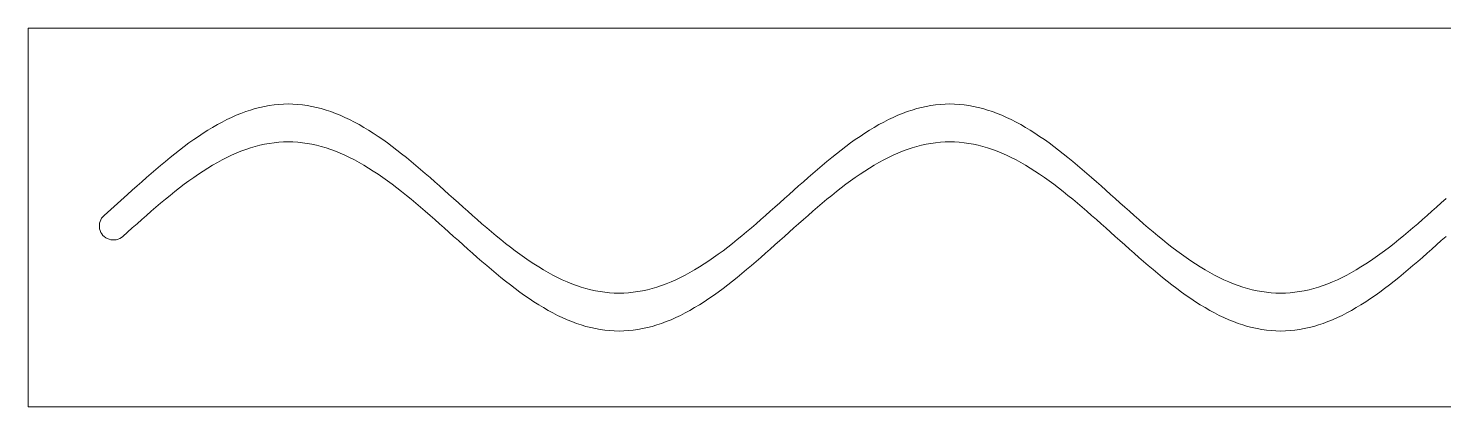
# Model space of a CAD drawing. Header units: millimetres. Extents: x 0 to 600, y -180 to 0.
# Drawn here: x 300 to 449.8, y -180 to -140 of the extents above; entities that cross this region are included whole.
import ezdxf

# ---------------------------------------------------------------- set-up
doc = ezdxf.new("R2010")
doc.units = ezdxf.units.MM
doc.layers.add('slider', color=2, linetype='CONTINUOUS', lineweight=0)

msp = doc.modelspace()

# ---------------------------------------------------------------- linework, layer by layer
at = {"layer": 'slider'}
for p, q in [((300, -140), (300, -180)), ((600, -140), (300, -140)), ((324.5, -148.36036), (325, -148.25071)), ((325, -148.25071), (325.5, -148.1607)), ((325.5, -148.1607), (326, -148.0905)), ((326, -148.0905), (326.5, -148.04025)), ((326.5, -148.04025), (327, -148.01007)), ((327, -148.01007), (327.5, -148)), ((327.5, -148), (328, -148.01007)), ((328, -148.01007), (328.5, -148.04026)), ((328.5, -148.04026), (329, -148.09051)), ((329, -148.09051), (329.5, -148.16071)), ((329.5, -148.16071), (330, -148.25073)), ((330, -148.25073), (330.5, -148.36038)), ((394.5, -148.36036), (395, -148.25071)), ((395, -148.25071), (395.5, -148.1607)), ((395.5, -148.1607), (396, -148.0905)), ((396, -148.0905), (396.5, -148.04025)), ((396.5, -148.04025), (397, -148.01007)), ((397, -148.01007), (397.5, -148)), ((397.5, -148), (398, -148.01007)), ((398, -148.01007), (398.5, -148.04026)), ((398.5, -148.04026), (399, -148.09051)), ((399, -148.09051), (399.5, -148.16071)), ((399.5, -148.16071), (400, -148.25073)), ((400, -148.25073), (400.5, -148.36038)), ((320.5, -149.90982), (321, -149.65425)), ((321, -149.65425), (321.5, -149.4155)), ((321.5, -149.4155), (322, -149.19403)), ((322, -149.19403), (322.5, -148.9903)), ((322.5, -148.9903), (323, -148.80471)), ((323, -148.80471), (323.5, -148.63764)), ((323.5, -148.63764), (324, -148.48943)), ((324, -148.48943), (324.5, -148.36036)), ((330.5, -148.36038), (331, -148.48945)), ((331, -148.48945), (331.5, -148.63767)), ((331.5, -148.63767), (332, -148.80474)), ((332, -148.80474), (332.5, -148.99033)), ((332.5, -148.99033), (333, -149.19407)), ((333, -149.19407), (333.5, -149.41554)), ((333.5, -149.41554), (334, -149.6543)), ((334, -149.6543), (334.5, -149.90986)), ((390.5, -149.90982), (391, -149.65425)), ((391, -149.65425), (391.5, -149.4155)), ((391.5, -149.4155), (392, -149.19403)), ((392, -149.19403), (392.5, -148.9903)), ((392.5, -148.9903), (393, -148.80471)), ((393, -148.80471), (393.5, -148.63764)), ((393.5, -148.63764), (394, -148.48943)), ((394, -148.48943), (394.5, -148.36036)), ((400.5, -148.36038), (401, -148.48945)), ((401, -148.48945), (401.5, -148.63767)), ((401.5, -148.63767), (402, -148.80474)), ((402, -148.80474), (402.5, -148.99033)), ((402.5, -148.99033), (403, -149.19407)), ((403, -149.19407), (403.5, -149.41554)), ((403.5, -149.41554), (404, -149.6543)), ((404, -149.6543), (404.5, -149.90986)), ((318, -151.4206), (318.5, -151.08936)), ((318.5, -151.08936), (319, -150.77204)), ((319, -150.77204), (319.5, -150.46927)), ((319.5, -150.46927), (320, -150.18167)), ((320, -150.18167), (320.5, -149.90982)), ((334.5, -149.90986), (335, -150.18172)), ((335, -150.18172), (335.5, -150.46932)), ((335.5, -150.46932), (336, -150.77209)), ((336, -150.77209), (336.5, -151.08941)), ((336.5, -151.08941), (337, -151.42066)), ((388, -151.4206), (388.5, -151.08936)), ((388.5, -151.08936), (389, -150.77204)), ((389, -150.77204), (389.5, -150.46927)), ((389.5, -150.46927), (390, -150.18167)), ((390, -150.18167), (390.5, -149.90982)), ((404.5, -149.90986), (405, -150.18172)), ((405, -150.18172), (405.5, -150.46932)), ((405.5, -150.46932), (406, -150.77209)), ((406, -150.77209), (406.5, -151.08941)), ((406.5, -151.08941), (407, -151.42066)), ((316, -152.871), (316.5, -152.49102)), ((316.5, -152.49102), (317, -152.12214)), ((317, -152.12214), (317.5, -151.76509)), ((317.5, -151.76509), (318, -151.4206)), ((323, -152.80471), (323.5, -152.63764)), ((323.5, -152.63764), (324, -152.48943)), ((324, -152.48943), (324.5, -152.36036)), ((324.5, -152.36036), (325, -152.25071)), ((325, -152.25071), (325.5, -152.1607)), ((325.5, -152.1607), (326, -152.0905)), ((326, -152.0905), (326.5, -152.04025)), ((326.5, -152.04025), (327, -152.01007)), ((327, -152.01007), (327.5, -152)), ((327.5, -152), (328, -152.01007)), ((328, -152.01007), (328.5, -152.04026)), ((328.5, -152.04026), (329, -152.09051)), ((329, -152.09051), (329.5, -152.16071)), ((329.5, -152.16071), (330, -152.25073)), ((330, -152.25073), (330.5, -152.36038)), ((330.5, -152.36038), (331, -152.48945)), ((331, -152.48945), (331.5, -152.63767)), ((331.5, -152.63767), (332, -152.80474)), ((337, -151.42066), (337.5, -151.76515)), ((337.5, -151.76515), (338, -152.1222)), ((338, -152.1222), (338.5, -152.49108)), ((338.5, -152.49108), (339, -152.87106)), ((386, -152.871), (386.5, -152.49102)), ((386.5, -152.49102), (387, -152.12214)), ((387, -152.12214), (387.5, -151.76509)), ((387.5, -151.76509), (388, -151.4206)), ((393, -152.80471), (393.5, -152.63764)), ((393.5, -152.63764), (394, -152.48943)), ((394, -152.48943), (394.5, -152.36036)), ((394.5, -152.36036), (395, -152.25071)), ((395, -152.25071), (395.5, -152.1607)), ((395.5, -152.1607), (396, -152.0905)), ((396, -152.0905), (396.5, -152.04025)), ((396.5, -152.04025), (397, -152.01007)), ((397, -152.01007), (397.5, -152)), ((397.5, -152), (398, -152.01007)), ((398, -152.01007), (398.5, -152.04026)), ((398.5, -152.04026), (399, -152.09051)), ((399, -152.09051), (399.5, -152.16071)), ((399.5, -152.16071), (400, -152.25073)), ((400, -152.25073), (400.5, -152.36038)), ((400.5, -152.36038), (401, -152.48945)), ((401, -152.48945), (401.5, -152.63767)), ((401.5, -152.63767), (402, -152.80474)), ((407, -151.42066), (407.5, -151.76515)), ((407.5, -151.76515), (408, -152.1222)), ((408, -152.1222), (408.5, -152.49108)), ((408.5, -152.49108), (409, -152.87106)), ((314, -154.48624), (314.5, -154.06974)), ((314.5, -154.06974), (315, -153.66115)), ((315, -153.66115), (315.5, -153.2613)), ((315.5, -153.2613), (316, -152.871)), ((319.5, -154.46927), (320, -154.18167)), ((320, -154.18167), (320.5, -153.90982)), ((320.5, -153.90982), (321, -153.65425)), ((321, -153.65425), (321.5, -153.4155)), ((321.5, -153.4155), (322, -153.19403)), ((322, -153.19403), (322.5, -152.9903)), ((322.5, -152.9903), (323, -152.80471)), ((332, -152.80474), (332.5, -152.99033)), ((332.5, -152.99033), (333, -153.19407)), ((333, -153.19407), (333.5, -153.41554)), ((333.5, -153.41554), (334, -153.6543)), ((334, -153.6543), (334.5, -153.90986)), ((334.5, -153.90986), (335, -154.18172)), ((335, -154.18172), (335.5, -154.46932)), ((339, -152.87106), (339.5, -153.26137)), ((339.5, -153.26137), (340, -153.66122)), ((340, -153.66122), (340.5, -154.06981)), ((340.5, -154.06981), (341, -154.48631)), ((384, -154.48624), (384.5, -154.06974)), ((384.5, -154.06974), (385, -153.66115)), ((385, -153.66115), (385.5, -153.2613)), ((385.5, -153.2613), (386, -152.871)), ((389.5, -154.46927), (390, -154.18167)), ((390, -154.18167), (390.5, -153.90982)), ((390.5, -153.90982), (391, -153.65425)), ((391, -153.65425), (391.5, -153.4155)), ((391.5, -153.4155), (392, -153.19403)), ((392, -153.19403), (392.5, -152.9903)), ((392.5, -152.9903), (393, -152.80471)), ((402, -152.80474), (402.5, -152.99033)), ((402.5, -152.99033), (403, -153.19407)), ((403, -153.19407), (403.5, -153.41554)), ((403.5, -153.41554), (404, -153.6543)), ((404, -153.6543), (404.5, -153.90986)), ((404.5, -153.90986), (405, -154.18172)), ((405, -154.18172), (405.5, -154.46932)), ((409, -152.87106), (409.5, -153.26137)), ((409.5, -153.26137), (410, -153.66122)), ((410, -153.66122), (410.5, -154.06981)), ((410.5, -154.06981), (411, -154.48631)), ((312.5, -155.77479), (313, -155.33963)), ((313, -155.33963), (313.5, -154.90982)), ((313.5, -154.90982), (314, -154.48624)), ((317.5, -155.76509), (318, -155.4206)), ((318, -155.4206), (318.5, -155.08936)), ((318.5, -155.08936), (319, -154.77204)), ((319, -154.77204), (319.5, -154.46927)), ((335.5, -154.46932), (336, -154.77209)), ((336, -154.77209), (336.5, -155.08941)), ((336.5, -155.08941), (337, -155.42066)), ((337, -155.42066), (337.5, -155.76515)), ((341, -154.48631), (341.5, -154.90989)), ((341.5, -154.90989), (342, -155.3397)), ((342, -155.3397), (342.5, -155.77486)), ((382.5, -155.77479), (383, -155.33963)), ((383, -155.33963), (383.5, -154.90982)), ((383.5, -154.90982), (384, -154.48624)), ((387.5, -155.76509), (388, -155.4206)), ((388, -155.4206), (388.5, -155.08936)), ((388.5, -155.08936), (389, -154.77204)), ((389, -154.77204), (389.5, -154.46927)), ((405.5, -154.46932), (406, -154.77209)), ((406, -154.77209), (406.5, -155.08941)), ((406.5, -155.08941), (407, -155.42066)), ((407, -155.42066), (407.5, -155.76515)), ((411, -154.48631), (411.5, -154.90989)), ((411.5, -154.90989), (412, -155.3397)), ((412, -155.3397), (412.5, -155.77486)), ((310.5, -157.551351), (311, -157.103605)), ((311, -157.103605), (311.5, -156.65766)), ((311.5, -156.65766), (312, -156.21443)), ((312, -156.21443), (312.5, -155.77479)), ((315.5, -157.2613), (316, -156.871)), ((316, -156.871), (316.5, -156.49102)), ((316.5, -156.49102), (317, -156.12214)), ((317, -156.12214), (317.5, -155.76509)), ((337.5, -155.76515), (338, -156.1222)), ((338, -156.1222), (338.5, -156.49108)), ((338.5, -156.49108), (339, -156.87106)), ((339, -156.87106), (339.5, -157.26137)), ((342.5, -155.77486), (343, -156.2145)), ((343, -156.2145), (343.5, -156.65774)), ((343.5, -156.65774), (344, -157.103678)), ((344, -157.103678), (344.5, -157.551424)), ((380.5, -157.551351), (381, -157.103605)), ((381, -157.103605), (381.5, -156.65766)), ((381.5, -156.65766), (382, -156.21443)), ((382, -156.21443), (382.5, -155.77479)), ((385.5, -157.2613), (386, -156.871)), ((386, -156.871), (386.5, -156.49102)), ((386.5, -156.49102), (387, -156.12214)), ((387, -156.12214), (387.5, -155.76509)), ((407.5, -155.76515), (408, -156.1222)), ((408, -156.1222), (408.5, -156.49108)), ((408.5, -156.49108), (409, -156.87106)), ((409, -156.87106), (409.5, -157.26137)), ((412.5, -155.77486), (413, -156.2145)), ((413, -156.2145), (413.5, -156.65774)), ((413.5, -156.65774), (414, -157.103678)), ((414, -157.103678), (414.5, -157.551424)), ((308.011686, -159.78411), (310.5, -157.551351)), ((313.5, -158.90982), (314, -158.48624)), ((314, -158.48624), (314.5, -158.06974)), ((314.5, -158.06974), (315, -157.66115)), ((315, -157.66115), (315.5, -157.2613)), ((339.5, -157.26137), (340, -157.66122)), ((340, -157.66122), (340.5, -158.06981)), ((340.5, -158.06981), (341, -158.48631)), ((341, -158.48631), (341.5, -158.90989)), ((344.5, -157.551424), (345, -158.000073)), ((345, -158.000073), (345.5, -158.448723)), ((345.5, -158.448723), (346, -158.896468)), ((379, -158.896249), (379.5, -158.448503)), ((379.5, -158.448503), (380, -158)), ((380, -158), (380.5, -157.551351)), ((383.5, -158.90982), (384, -158.48624)), ((384, -158.48624), (384.5, -158.06974)), ((384.5, -158.06974), (385, -157.66115)), ((385, -157.66115), (385.5, -157.2613)), ((409.5, -157.26137), (410, -157.66122)), ((410, -157.66122), (410.5, -158.06981)), ((410.5, -158.06981), (411, -158.48631)), ((411, -158.48631), (411.5, -158.90989)), ((414.5, -157.551424), (415, -158.000073)), ((415, -158.000073), (415.5, -158.448723)), ((415.5, -158.448723), (416, -158.896468)), ((449, -158.896249), (449.5, -158.448503)), ((449.5, -158.448503), (450, -158)), ((311.5, -160.65766), (312, -160.21443)), ((312, -160.21443), (312.5, -159.77479)), ((312.5, -159.77479), (313, -159.33963)), ((313, -159.33963), (313.5, -158.90982)), ((341.5, -158.90989), (342, -159.3397)), ((342, -159.3397), (342.5, -159.77486)), ((342.5, -159.77486), (343, -160.2145)), ((343, -160.2145), (343.5, -160.65774)), ((346, -158.896468), (346.5, -159.34241)), ((346.5, -159.34241), (347, -159.78565)), ((347, -159.78565), (347.5, -160.22529)), ((347.5, -160.22529), (348, -160.66045)), ((377, -160.66023), (377.5, -160.22507)), ((377.5, -160.22507), (378, -159.78543)), ((378, -159.78543), (378.5, -159.34219)), ((378.5, -159.34219), (379, -158.896249)), ((381.5, -160.65766), (382, -160.21443)), ((382, -160.21443), (382.5, -159.77479)), ((382.5, -159.77479), (383, -159.33963)), ((383, -159.33963), (383.5, -158.90982)), ((411.5, -158.90989), (412, -159.3397)), ((412, -159.3397), (412.5, -159.77486)), ((412.5, -159.77486), (413, -160.2145)), ((413, -160.2145), (413.5, -160.65774)), ((416, -158.896468), (416.5, -159.34241)), ((416.5, -159.34241), (417, -159.78565)), ((417, -159.78565), (417.5, -160.22529)), ((417.5, -160.22529), (418, -160.66045)), ((447, -160.66023), (447.5, -160.22507)), ((447.5, -160.22507), (448, -159.78543)), ((448, -159.78543), (448.5, -159.34219)), ((448.5, -159.34219), (449, -158.896249)), ((310, -162), (310.5, -161.551351)), ((310.5, -161.551351), (311, -161.103605)), ((311, -161.103605), (311.5, -160.65766)), ((343.5, -160.65774), (344, -161.103678)), ((344, -161.103678), (344.5, -161.551424)), ((344.5, -161.551424), (345, -162.000073)), ((348, -160.66045), (348.5, -161.09025)), ((348.5, -161.09025), (349, -161.51382)), ((349, -161.51382), (349.5, -161.93033)), ((375.5, -161.93012), (376, -161.51362)), ((376, -161.51362), (376.5, -161.09004)), ((376.5, -161.09004), (377, -160.66023)), ((380, -162), (380.5, -161.551351)), ((380.5, -161.551351), (381, -161.103605)), ((381, -161.103605), (381.5, -160.65766)), ((413.5, -160.65774), (414, -161.103678)), ((414, -161.103678), (414.5, -161.551424)), ((414.5, -161.551424), (415, -162.000073)), ((418, -160.66045), (418.5, -161.09025)), ((418.5, -161.09025), (419, -161.51382)), ((419, -161.51382), (419.5, -161.93033)), ((445.5, -161.93012), (446, -161.51362)), ((446, -161.51362), (446.5, -161.09004)), ((446.5, -161.09004), (447, -160.66023)), ((345, -162.000073), (345.5, -162.448723)), ((345.5, -162.448723), (346, -162.896468)), ((346, -162.896468), (346.5, -163.34241)), ((349.5, -161.93033), (350, -162.33891)), ((350, -162.33891), (350.5, -162.73876)), ((350.5, -162.73876), (351, -163.12907)), ((351, -163.12907), (351.5, -163.50904)), ((373.5, -163.50886), (374, -163.12888)), ((374, -163.12888), (374.5, -162.73857)), ((374.5, -162.73857), (375, -162.33871)), ((375, -162.33871), (375.5, -161.93012)), ((378.5, -163.34219), (379, -162.896249)), ((379, -162.896249), (379.5, -162.448503)), ((379.5, -162.448503), (380, -162)), ((415, -162.000073), (415.5, -162.448723)), ((415.5, -162.448723), (416, -162.896468)), ((416, -162.896468), (416.5, -163.34241)), ((419.5, -161.93033), (420, -162.33891)), ((420, -162.33891), (420.5, -162.73876)), ((420.5, -162.73876), (421, -163.12907)), ((421, -163.12907), (421.5, -163.50904)), ((443.5, -163.50886), (444, -163.12888)), ((444, -163.12888), (444.5, -162.73857)), ((444.5, -162.73857), (445, -162.33871)), ((445, -162.33871), (445.5, -161.93012)), ((448.5, -163.34219), (449, -162.896249)), ((449, -162.896249), (449.5, -162.448503)), ((449.5, -162.448503), (450, -162)), ((346.5, -163.34241), (347, -163.78565)), ((347, -163.78565), (347.5, -164.22529)), ((347.5, -164.22529), (348, -164.66045)), ((348, -164.66045), (348.5, -165.09025)), ((351.5, -163.50904), (352, -163.87792)), ((352, -163.87792), (352.5, -164.23497)), ((352.5, -164.23497), (353, -164.57946)), ((353, -164.57946), (353.5, -164.91069)), ((371.5, -164.91053), (372, -164.57929)), ((372, -164.57929), (372.5, -164.2348)), ((372.5, -164.2348), (373, -163.87775)), ((373, -163.87775), (373.5, -163.50886)), ((376.5, -165.09004), (377, -164.66023)), ((377, -164.66023), (377.5, -164.22507)), ((377.5, -164.22507), (378, -163.78543)), ((378, -163.78543), (378.5, -163.34219)), ((416.5, -163.34241), (417, -163.78565)), ((417, -163.78565), (417.5, -164.22529)), ((417.5, -164.22529), (418, -164.66045)), ((418, -164.66045), (418.5, -165.09025)), ((421.5, -163.50904), (422, -163.87792)), ((422, -163.87792), (422.5, -164.23497)), ((422.5, -164.23497), (423, -164.57946)), ((423, -164.57946), (423.5, -164.91069)), ((441.5, -164.91053), (442, -164.57929)), ((442, -164.57929), (442.5, -164.2348)), ((442.5, -164.2348), (443, -163.87775)), ((443, -163.87775), (443.5, -163.50886)), ((446.5, -165.09004), (447, -164.66023)), ((447, -164.66023), (447.5, -164.22507)), ((447.5, -164.22507), (448, -163.78543)), ((448, -163.78543), (448.5, -163.34219)), ((348.5, -165.09025), (349, -165.51382)), ((349, -165.51382), (349.5, -165.93033)), ((349.5, -165.93033), (350, -166.33891)), ((353.5, -164.91069), (354, -165.22801)), ((354, -165.22801), (354.5, -165.53078)), ((354.5, -165.53078), (355, -165.81837)), ((355, -165.81837), (355.5, -166.09023)), ((355.5, -166.09023), (356, -166.34579)), ((369, -166.34566), (369.5, -166.0901)), ((369.5, -166.0901), (370, -165.81824)), ((370, -165.81824), (370.5, -165.53063)), ((370.5, -165.53063), (371, -165.22786)), ((371, -165.22786), (371.5, -164.91053)), ((375, -166.33871), (375.5, -165.93012)), ((375.5, -165.93012), (376, -165.51362)), ((376, -165.51362), (376.5, -165.09004)), ((418.5, -165.09025), (419, -165.51382)), ((419, -165.51382), (419.5, -165.93033)), ((419.5, -165.93033), (420, -166.33891)), ((423.5, -164.91069), (424, -165.22801)), ((424, -165.22801), (424.5, -165.53078)), ((424.5, -165.53078), (425, -165.81837)), ((425, -165.81837), (425.5, -166.09023)), ((425.5, -166.09023), (426, -166.34579)), ((439, -166.34566), (439.5, -166.0901)), ((439.5, -166.0901), (440, -165.81824)), ((440, -165.81824), (440.5, -165.53063)), ((440.5, -165.53063), (441, -165.22786)), ((441, -165.22786), (441.5, -164.91053)), ((445, -166.33871), (445.5, -165.93012)), ((445.5, -165.93012), (446, -165.51362)), ((446, -165.51362), (446.5, -165.09004)), ((350, -166.33891), (350.5, -166.73876)), ((350.5, -166.73876), (351, -167.12907)), ((351, -167.12907), (351.5, -167.50904)), ((351.5, -167.50904), (352, -167.87792)), ((356, -166.34579), (356.5, -166.58454)), ((356.5, -166.58454), (357, -166.806)), ((357, -166.806), (357.5, -167.00973)), ((357.5, -167.00973), (358, -167.19532)), ((358, -167.19532), (358.5, -167.36238)), ((358.5, -167.36238), (359, -167.5106)), ((359, -167.5106), (359.5, -167.63966)), ((359.5, -167.63966), (360, -167.7493)), ((365, -167.74925), (365.5, -167.6396)), ((365.5, -167.6396), (366, -167.51053)), ((366, -167.51053), (366.5, -167.36231)), ((366.5, -167.36231), (367, -167.19523)), ((367, -167.19523), (367.5, -167.00964)), ((367.5, -167.00964), (368, -166.8059)), ((368, -166.8059), (368.5, -166.58442)), ((368.5, -166.58442), (369, -166.34566)), ((373, -167.87775), (373.5, -167.50886)), ((373.5, -167.50886), (374, -167.12888)), ((374, -167.12888), (374.5, -166.73857)), ((374.5, -166.73857), (375, -166.33871)), ((420, -166.33891), (420.5, -166.73876)), ((420.5, -166.73876), (421, -167.12907)), ((421, -167.12907), (421.5, -167.50904)), ((421.5, -167.50904), (422, -167.87792)), ((426, -166.34579), (426.5, -166.58454)), ((426.5, -166.58454), (427, -166.806)), ((427, -166.806), (427.5, -167.00973)), ((427.5, -167.00973), (428, -167.19532)), ((428, -167.19532), (428.5, -167.36238)), ((428.5, -167.36238), (429, -167.5106)), ((429, -167.5106), (429.5, -167.63966)), ((429.5, -167.63966), (430, -167.7493)), ((435, -167.74925), (435.5, -167.6396)), ((435.5, -167.6396), (436, -167.51053)), ((436, -167.51053), (436.5, -167.36231)), ((436.5, -167.36231), (437, -167.19523)), ((437, -167.19523), (437.5, -167.00964)), ((437.5, -167.00964), (438, -166.8059)), ((438, -166.8059), (438.5, -166.58442)), ((438.5, -166.58442), (439, -166.34566)), ((443, -167.87775), (443.5, -167.50886)), ((443.5, -167.50886), (444, -167.12888)), ((444, -167.12888), (444.5, -166.73857)), ((444.5, -166.73857), (445, -166.33871)), ((352, -167.87792), (352.5, -168.23497)), ((352.5, -168.23497), (353, -168.57946)), ((353, -168.57946), (353.5, -168.91069)), ((353.5, -168.91069), (354, -169.22801)), ((360, -167.7493), (360.5, -167.83931)), ((360.5, -167.83931), (361, -167.90951)), ((361, -167.90951), (361.5, -167.95975)), ((361.5, -167.95975), (362, -167.98994)), ((362, -167.98994), (362.5, -168)), ((362.5, -168), (363, -167.98993)), ((363, -167.98993), (363.5, -167.95973)), ((363.5, -167.95973), (364, -167.90948)), ((364, -167.90948), (364.5, -167.83928)), ((364.5, -167.83928), (365, -167.74925)), ((371, -169.22786), (371.5, -168.91053)), ((371.5, -168.91053), (372, -168.57929)), ((372, -168.57929), (372.5, -168.2348)), ((372.5, -168.2348), (373, -167.87775)), ((422, -167.87792), (422.5, -168.23497)), ((422.5, -168.23497), (423, -168.57946)), ((423, -168.57946), (423.5, -168.91069)), ((423.5, -168.91069), (424, -169.22801)), ((430, -167.7493), (430.5, -167.83931)), ((430.5, -167.83931), (431, -167.90951)), ((431, -167.90951), (431.5, -167.95975)), ((431.5, -167.95975), (432, -167.98994)), ((432, -167.98994), (432.5, -168)), ((432.5, -168), (433, -167.98993)), ((433, -167.98993), (433.5, -167.95973)), ((433.5, -167.95973), (434, -167.90948)), ((434, -167.90948), (434.5, -167.83928)), ((434.5, -167.83928), (435, -167.74925)), ((441, -169.22786), (441.5, -168.91053)), ((441.5, -168.91053), (442, -168.57929)), ((442, -168.57929), (442.5, -168.2348)), ((442.5, -168.2348), (443, -167.87775)), ((354, -169.22801), (354.5, -169.53078)), ((354.5, -169.53078), (355, -169.81837)), ((355, -169.81837), (355.5, -170.09023)), ((355.5, -170.09023), (356, -170.34579)), ((356, -170.34579), (356.5, -170.58454)), ((356.5, -170.58454), (357, -170.806)), ((368, -170.8059), (368.5, -170.58442)), ((368.5, -170.58442), (369, -170.34566)), ((369, -170.34566), (369.5, -170.0901)), ((369.5, -170.0901), (370, -169.81824)), ((370, -169.81824), (370.5, -169.53063)), ((370.5, -169.53063), (371, -169.22786)), ((424, -169.22801), (424.5, -169.53078)), ((424.5, -169.53078), (425, -169.81837)), ((425, -169.81837), (425.5, -170.09023)), ((425.5, -170.09023), (426, -170.34579)), ((426, -170.34579), (426.5, -170.58454)), ((426.5, -170.58454), (427, -170.806)), ((438, -170.8059), (438.5, -170.58442)), ((438.5, -170.58442), (439, -170.34566)), ((439, -170.34566), (439.5, -170.0901)), ((439.5, -170.0901), (440, -169.81824)), ((440, -169.81824), (440.5, -169.53063)), ((440.5, -169.53063), (441, -169.22786)), ((357, -170.806), (357.5, -171.00973)), ((357.5, -171.00973), (358, -171.19532)), ((358, -171.19532), (358.5, -171.36238)), ((358.5, -171.36238), (359, -171.5106)), ((359, -171.5106), (359.5, -171.63966)), ((359.5, -171.63966), (360, -171.7493)), ((360, -171.7493), (360.5, -171.83931)), ((360.5, -171.83931), (361, -171.90951)), ((361, -171.90951), (361.5, -171.95975)), ((361.5, -171.95975), (362, -171.98994)), ((362, -171.98994), (362.5, -172)), ((362.5, -172), (363, -171.98993)), ((363, -171.98993), (363.5, -171.95973)), ((363.5, -171.95973), (364, -171.90948)), ((364, -171.90948), (364.5, -171.83928)), ((364.5, -171.83928), (365, -171.74925)), ((365, -171.74925), (365.5, -171.6396)), ((365.5, -171.6396), (366, -171.51053)), ((366, -171.51053), (366.5, -171.36231)), ((366.5, -171.36231), (367, -171.19523)), ((367, -171.19523), (367.5, -171.00964)), ((367.5, -171.00964), (368, -170.8059)), ((427, -170.806), (427.5, -171.00973)), ((427.5, -171.00973), (428, -171.19532)), ((428, -171.19532), (428.5, -171.36238)), ((428.5, -171.36238), (429, -171.5106)), ((429, -171.5106), (429.5, -171.63966)), ((429.5, -171.63966), (430, -171.7493)), ((430, -171.7493), (430.5, -171.83931)), ((430.5, -171.83931), (431, -171.90951)), ((431, -171.90951), (431.5, -171.95975)), ((431.5, -171.95975), (432, -171.98994)), ((432, -171.98994), (432.5, -172)), ((432.5, -172), (433, -171.98993)), ((433, -171.98993), (433.5, -171.95973)), ((433.5, -171.95973), (434, -171.90948)), ((434, -171.90948), (434.5, -171.83928)), ((434.5, -171.83928), (435, -171.74925)), ((435, -171.74925), (435.5, -171.6396)), ((435.5, -171.6396), (436, -171.51053)), ((436, -171.51053), (436.5, -171.36231)), ((436.5, -171.36231), (437, -171.19523)), ((437, -171.19523), (437.5, -171.00964)), ((437.5, -171.00964), (438, -170.8059)), ((300, -180), (600, -180))]:
    msp.add_line(p, q, dxfattribs=at)
msp.add_arc((309.005843, -160.892055), 1.488587, 131.90156534, 311.90156534, dxfattribs=at)

doc.saveas('drawing.dxf')
